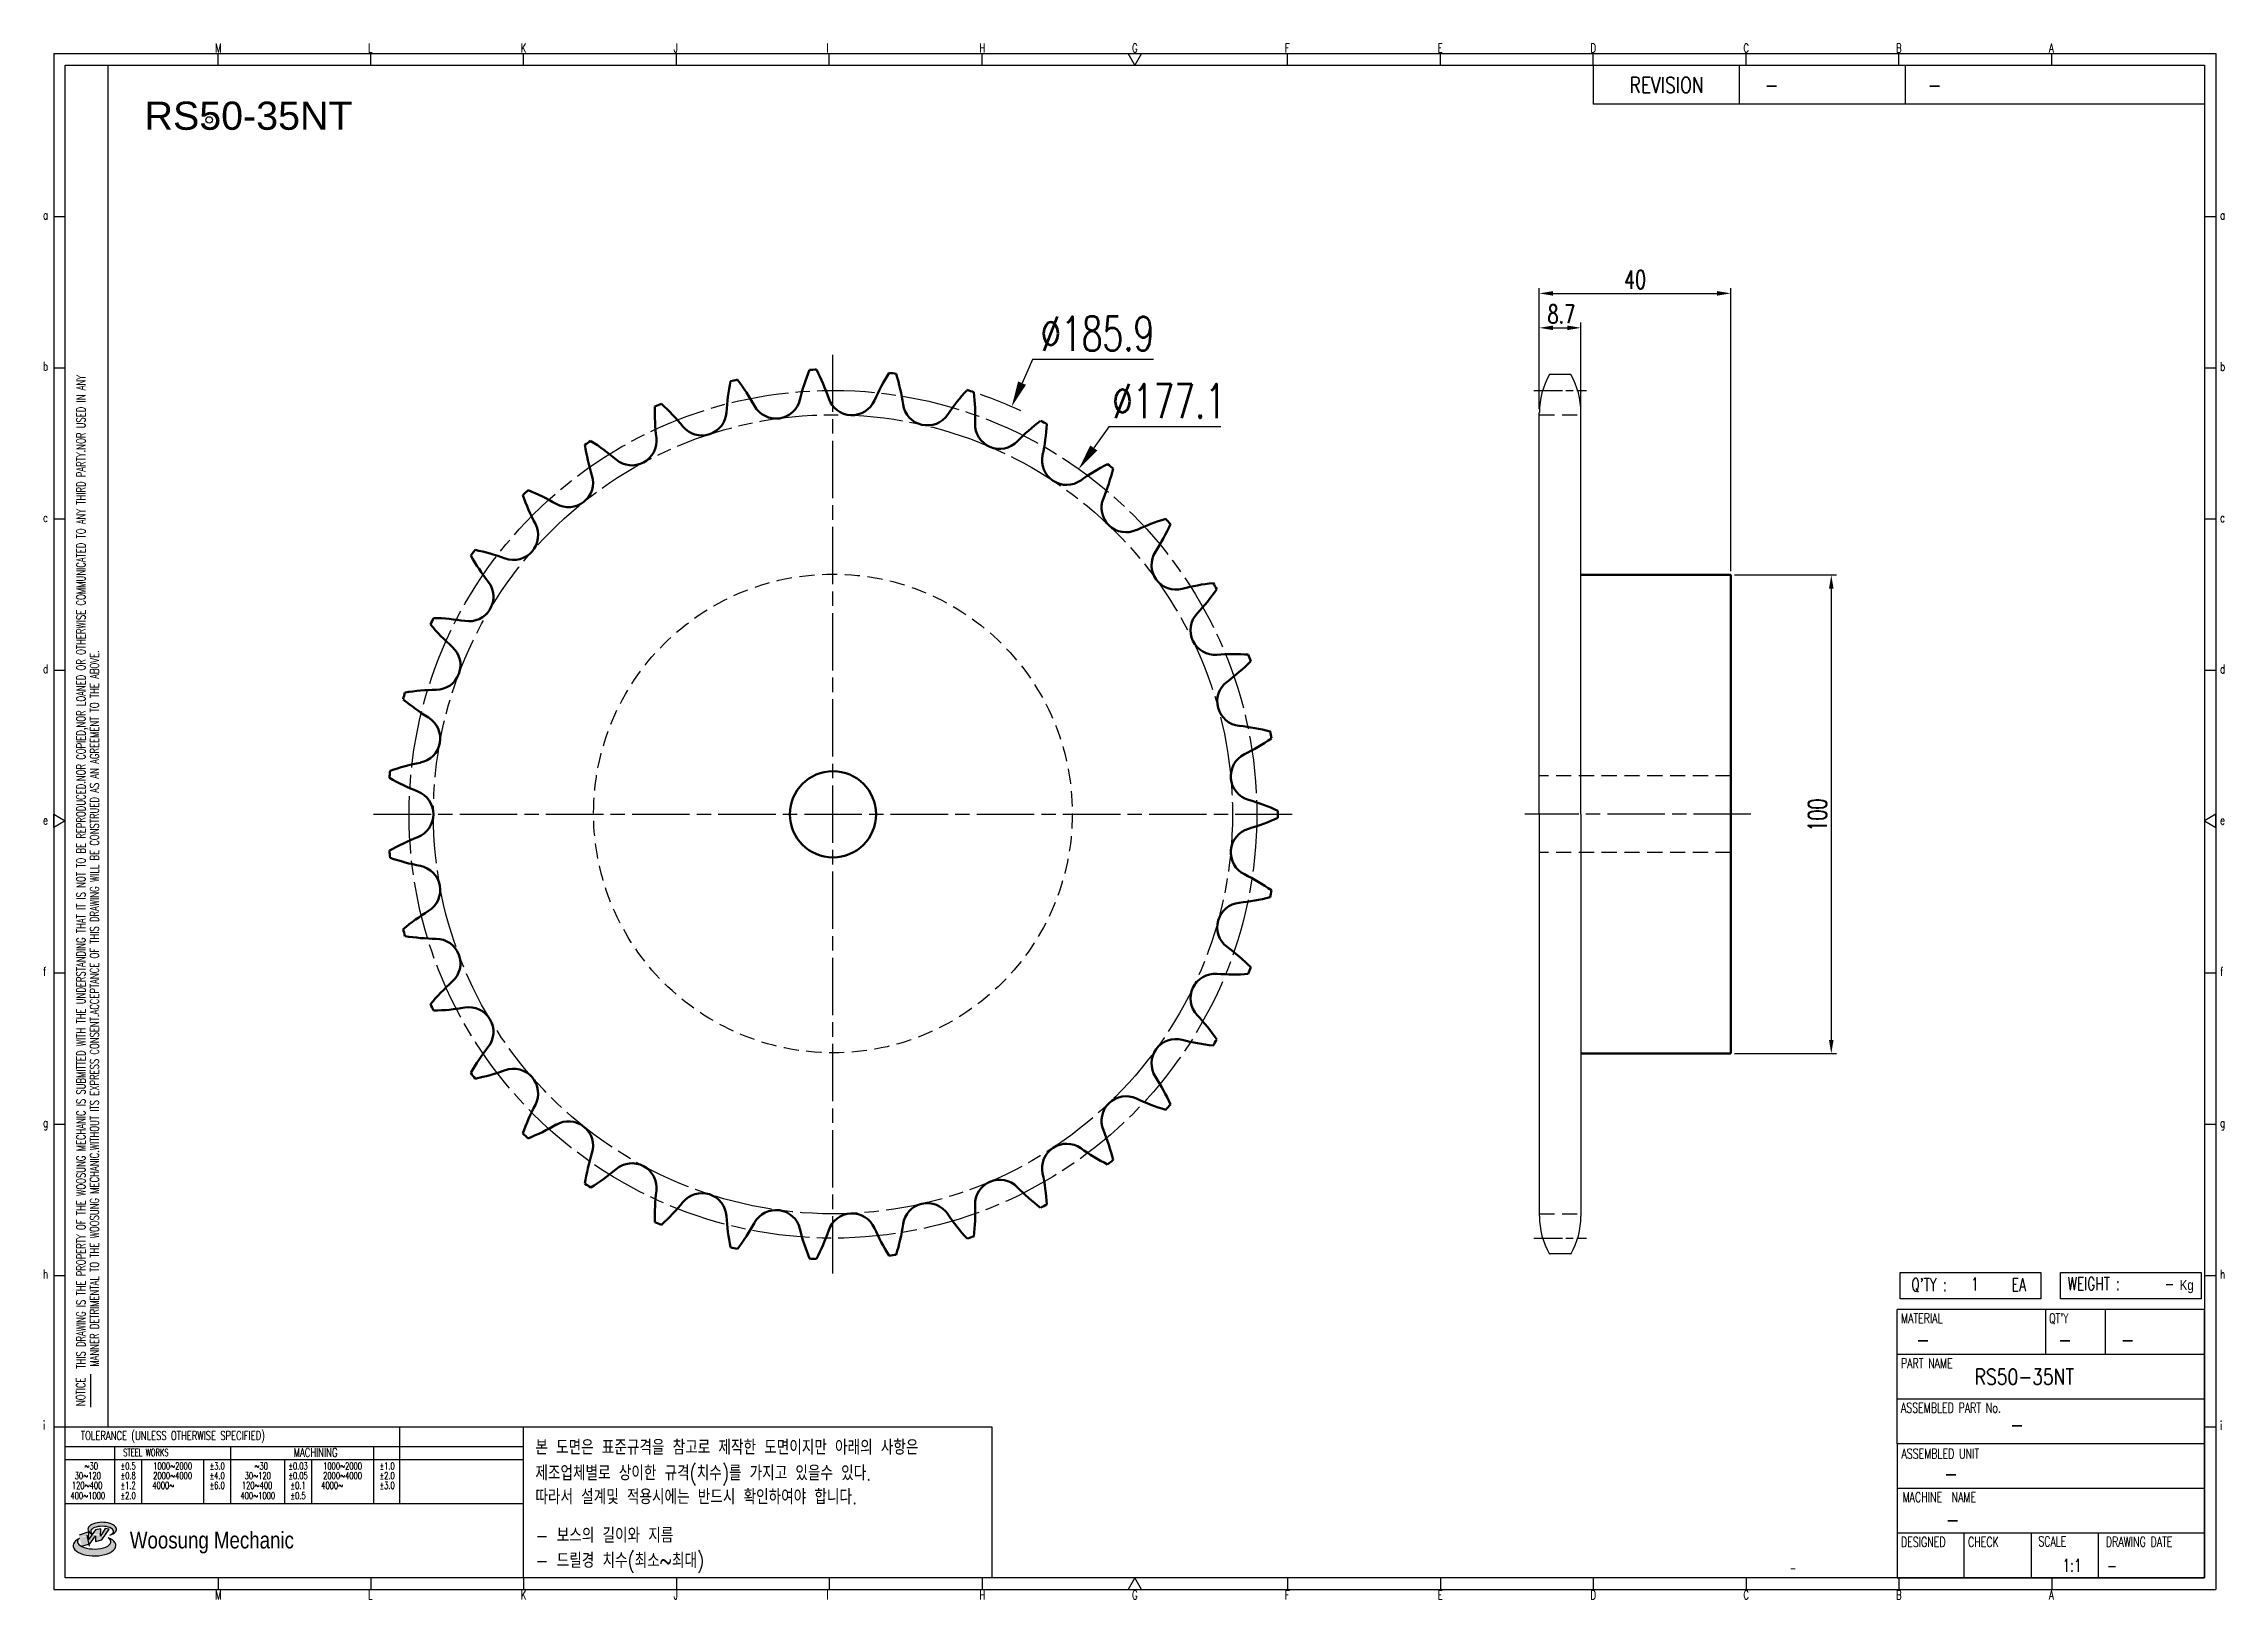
# Model space of a CAD drawing. Header units: millimetres. Extents: x 8307 to 8763, y 4750 to 5075.
import ezdxf
from ezdxf.enums import TextEntityAlignment as Align

# ---------------------------------------------------------------- set-up
doc = ezdxf.new("R2010")
doc.units = ezdxf.units.MM
for name, pattern in [('AM_ISO08W050', [18, 12, -1.5, 3, -1.5]), ('AM_ISO08W050x2', [9, 6, -0.75, 1.5, -0.75]), ('HIDDEN', [9.525, 6.35, -3.175])]:
    doc.linetypes.add(name, pattern=pattern)
for name, color, linetype, lineweight in [('20', 7, 'Continuous', 50), ('22', 30, 'AM_ISO08W050', 25), ('23', 40, 'AM_ISO08W050', 25), ('VIS', 7, 'Continuous', 50)]:
    doc.layers.add(name, color=color, linetype=linetype, lineweight=lineweight)
for name, color, linetype in [('HL', 2, 'HIDDEN'), ('S-DIM', 7, 'Continuous'), ('TITLE', 7, 'Continuous'), ('도면레이아웃', 7, 'Continuous')]:
    doc.layers.add(name, color=color, linetype=linetype)
doc.styles.add('HAN', font='ROMANS.shx', dxfattribs={"width": 0.7, "bigfont": 'whgtxt.shx'})
doc.styles.add('HKD_ST2', font='romans.shx', dxfattribs={"width": 0.7, "height": 4, "bigfont": '@extfont2.shx'})
doc.styles.add('HSG', font='SIMPLEX.shx', dxfattribs={"width": 0.7, "bigfont": 'HSG.shx'})
doc.styles.add('ROMANS', font='romans.shx', dxfattribs={"width": 0.7, "bigfont": 'whgtxt.shx'})
doc.styles.add('SLDTEXTSTYLE4', font='arial.ttf', dxfattribs={"width": 0.8})
doc.styles.get("Standard").update_dxf_attribs({"font": 'arial.ttf'})
doc.dimstyles.new('APP16', dxfattribs={"dimscale": 3, "dimtxt": 2.4, "dimasz": 1.8, "dimexe": 0.7, "dimexo": 0.5, "dimgap": 0.6, "dimtad": 1, "dimtoh": 1, "dimdec": 1, "dimrnd": 0.01, "dimzin": 9, "dimdsep": 46, "dimtxsty": 'HSG', "dimcen": 0, "dimclrd": 1, "dimclre": 1, "dimclrt": 256, "dimazin": 2, "dimtp": 1, "dimtm": 1, "dimtfac": 0.5, "dimtdec": 1, "dimtofl": 0, "dimtmove": 0, "dimatfit": 3, "dimfxl": 0, "dimtvp": 1, "dimtolj": 2, "dimlwd": -1, "dimlwe": -1, "dimarcsym": 0})
doc.dimstyles.new('APP4', dxfattribs={"dimscale": 1.6, "dimtxt": 2.4, "dimasz": 1.8, "dimexe": 0.7, "dimexo": 0.5, "dimgap": 0.6, "dimtad": 1, "dimtoh": 1, "dimdec": 1, "dimrnd": 0.01, "dimzin": 9, "dimdsep": 46, "dimtxsty": 'HSG', "dimcen": 0, "dimclrd": 1, "dimclre": 1, "dimclrt": 256, "dimazin": 2, "dimtp": 1, "dimtm": 1, "dimtfac": 0.5, "dimtdec": 1, "dimtofl": 0, "dimtmove": 0, "dimatfit": 3, "dimfxl": 0, "dimtvp": 1, "dimtolj": 2, "dimlwd": -1, "dimlwe": -1, "dimarcsym": 0})

# ---------------------------------------------------------------- blocks, each defined once
blk = doc.blocks.new('SUYWSHJH')
at = {"layer": '도면레이아웃'}
h = blk.add_hatch(color=10, dxfattribs=at)
h.paths.add_polyline_path([(1.544, 35.177), (1.554, 34.966), (1.779, 35.034), (2.054, 35.422), (1.908, 35.446), (1.728, 35.167), (1.741, 35.439), (1.547, 35.405), (1.292, 35.041), (1.295, 35.33), (0.943, 35.208), (1.03, 34.8), (1.336, 34.885)])
edge = h.paths.add_edge_path()
edge.add_ellipse((1.795, 35.421), major_axis=(-0.53, 0), ratio=0.487785, start_angle=122.36065, end_angle=403.39574)
edge.add_line((1.411, 35.244), (1.419, 35.261))
edge.add_ellipse((1.798, 35.344), major_axis=(-0.423, 0), ratio=0.444396, start_angle=131.58977, end_angle=386.19408, ccw=False)
edge = h.paths.add_edge_path()
edge.add_ellipse((1.512, 34.815), major_axis=(-0.793, 0), ratio=0.480113, start_angle=314.67633, end_angle=590.85213)
edge.add_ellipse((1.501, 34.958), major_axis=(-0.62, 0), ratio=0.43311, start_angle=331.7024, end_angle=574.42495, ccw=False)
for p, q in [((0, 90.118), (80.15, 90.118)), ((0, 90.118), (0, 33.191)), ((6.089, 89.693), (6.089, 90.118)), ((11.753, 89.693), (11.753, 90.118)), ((17.418, 89.693), (17.418, 90.118)), ((23.082, 89.693), (23.082, 90.118)), ((28.746, 89.693), (28.746, 90.118)), ((34.411, 89.693), (34.411, 90.118)), ((45.739, 89.693), (45.739, 90.118)), ((51.404, 89.693), (51.404, 90.118)), ((57.068, 89.693), (57.068, 90.118)), ((62.732, 89.693), (62.732, 90.118)), ((68.397, 89.693), (68.397, 90.118)), ((74.061, 89.693), (74.061, 90.118)), ((80.15, 90.118), (80.15, 33.191)), ((0, 84.085), (0.425, 84.085)), ((79.725, 84.085), (80.15, 84.085)), ((0, 78.478), (0.425, 78.478)), ((79.725, 78.478), (80.15, 78.478)), ((0, 72.87), (0.425, 72.87)), ((79.725, 72.87), (80.15, 72.87)), ((0, 67.262), (0.425, 67.262)), ((79.725, 67.262), (80.15, 67.262)), ((0, 56.047), (0.425, 56.047)), ((79.725, 56.047), (80.15, 56.047)), ((0, 50.439), (0.425, 50.439)), ((79.725, 50.439), (80.15, 50.439)), ((0, 44.832), (0.425, 44.832)), ((79.725, 44.832), (80.15, 44.832)), ((1.377, 39.947), (1.377, 41.174)), ((0, 39.224), (0.425, 39.224)), ((79.725, 39.224), (80.15, 39.224)), ((0, 33.191), (80.15, 33.191)), ((6.089, 33.616), (6.089, 33.191)), ((11.753, 33.616), (11.753, 33.191)), ((17.418, 33.616), (17.418, 33.191)), ((23.082, 33.616), (23.082, 33.191)), ((28.746, 33.616), (28.746, 33.191)), ((34.411, 33.616), (34.411, 33.191)), ((45.739, 33.616), (45.739, 33.191)), ((51.404, 33.616), (51.404, 33.191)), ((57.068, 33.616), (57.068, 33.191)), ((62.732, 33.616), (62.732, 33.191)), ((68.397, 33.616), (68.397, 33.191)), ((74.061, 33.616), (74.061, 33.191))]:
    blk.add_line(p, q)
at = {"color": 2}
for p, q in [((2.017, 39.224), (2.017, 89.693)), ((0.425, 39.224), (17.418, 39.224)), ((12.816, 39.224), (12.816, 36.382)), ((17.418, 33.616), (17.418, 39.224)), ((0.425, 38.487), (17.418, 38.487)), ((0.425, 38.012), (17.418, 38.012)), ((2.257, 38.487), (2.257, 36.382)), ((3.257, 38.012), (3.257, 36.382)), ((5.557, 38.012), (5.557, 36.382)), ((6.557, 38.5), (6.557, 36.382)), ((8.557, 38.012), (8.557, 36.382)), ((9.557, 38.026), (9.557, 36.382)), ((11.857, 38.487), (11.857, 36.382)), ((0.425, 36.382), (17.418, 36.382))]:
    blk.add_line(p, q, dxfattribs=at)
at = {"color": 6, "ltscale": 0.5}
for p, q in [((57.068, 89.693), (57.068, 88.246)), ((62.47, 89.693), (62.47, 88.246)), ((68.635, 89.693), (68.635, 88.246)), ((79.725, 88.246), (57.068, 88.246)), ((68.336, 38.59), (68.336, 43.563)), ((79.725, 43.563), (68.336, 43.563)), ((73.827, 43.563), (73.827, 41.905)), ((76.037, 43.563), (76.037, 41.905)), ((79.725, 38.59), (79.725, 43.563)), ((79.725, 41.905), (68.336, 41.905)), ((79.725, 40.248), (68.336, 40.248)), ((68.336, 38.59), (68.336, 33.616)), ((79.725, 38.59), (68.336, 38.59)), ((79.725, 33.616), (79.725, 38.59)), ((79.725, 36.932), (68.336, 36.932)), ((79.725, 35.274), (68.336, 35.274)), ((70.822, 33.616), (70.822, 35.274)), ((73.309, 33.616), (73.309, 35.274)), ((75.796, 33.616), (75.796, 35.274)), ((68.336, 33.616), (79.725, 33.616))]:
    blk.add_line(p, q, dxfattribs=at)
for points in [[(40.075, 89.693), (39.83, 90.118), (40.32, 90.118)], [(0.425, 89.693), (79.725, 89.693), (79.725, 33.616), (0.425, 33.616)], [(0.425, 61.679), (0, 61.433), (0, 61.924)], [(79.725, 61.679), (80.15, 61.433), (80.15, 61.924)], [(40.075, 33.616), (39.83, 33.191), (40.32, 33.191)]]:
    blk.add_lwpolyline(points, close=True)
at = {"layer": 'TITLE', "color": 20}
for p, q in [((68.449, 43.961), (68.449, 44.936)), ((68.449, 44.936), (73.654, 44.936)), ((73.654, 44.936), (73.654, 43.961)), ((74.39, 43.961), (74.39, 44.936)), ((74.39, 44.936), (79.595, 44.936)), ((79.595, 44.936), (79.595, 43.961)), ((73.654, 43.961), (68.449, 43.961)), ((79.595, 43.961), (74.39, 43.961))]:
    blk.add_line(p, q, dxfattribs=at)
at = {"layer": '도면레이아웃'}
for p, q in [((1.295, 35.33), (0.943, 35.208)), ((1.03, 34.8), (1.336, 34.885)), ((1.224, 35.208), (1.311, 34.8)), ((1.224, 35.208), (1.224, 35.208)), ((1.547, 35.405), (1.292, 35.041)), ((1.292, 35.041), (1.295, 35.33)), ((1.336, 34.885), (1.544, 35.177)), ((1.419, 35.261), (1.411, 35.244)), ((1.544, 35.177), (1.554, 34.966)), ((1.741, 35.439), (1.547, 35.405)), ((1.554, 34.966), (1.779, 35.034)), ((1.908, 35.446), (1.728, 35.167)), ((1.728, 35.167), (1.741, 35.439)), ((1.779, 35.034), (2.054, 35.422)), ((2.054, 35.422), (1.908, 35.446))]:
    blk.add_line(p, q, dxfattribs=at)
for centre, major_axis, ratio, start_param, end_param in [((1.795, 35.421), (-0.53, 0), 0.487785, 2.135596, 7.040584), ((1.512, 34.815), (-0.793, 0), 0.480113, 5.492138, 10.312315), ((1.501, 34.958), (-0.62, 0), 0.43311, 5.789299, 10.025607), ((1.798, 35.344), (-0.423, 0), 0.444396, 2.296675, 6.740358)]:
    blk.add_ellipse(centre, major_axis=major_axis, ratio=ratio, start_param=start_param, end_param=end_param, dxfattribs=at)
at = {"color": 4, "style": 'HKD_ST2', "width": 0.7}
for s, p in [('M', (5.988, 90.164)), ('L', (11.652, 90.164)), ('K', (17.316, 90.164)), ('J', (22.981, 90.164)), ('I', (28.645, 90.164)), ('H', (34.309, 90.164)), ('G', (39.974, 90.164)), ('F', (45.638, 90.164)), ('E', (51.302, 90.164)), ('D', (56.967, 90.164)), ('C', (62.631, 90.164)), ('B', (68.295, 90.164)), ('A', (73.96, 90.164)), ('a', (-0.395, 83.976)), ('a', (80.305, 83.97)), ('b', (-0.395, 78.368)), ('b', (80.305, 78.362)), ('c', (-0.395, 72.76)), ('c', (80.305, 72.754)), ('d', (-0.395, 67.153)), ('d', (80.305, 67.147)), ('e', (-0.395, 61.545)), ('e', (80.305, 61.539)), ('f', (-0.395, 55.937)), ('f', (80.305, 55.931)), ('g', (-0.395, 50.33)), ('g', (80.305, 50.324)), ('h', (-0.395, 44.722)), ('h', (80.305, 44.716)), ('i', (-0.395, 39.114)), ('i', (80.305, 39.108)), ('M', (5.988, 32.824)), ('L', (11.652, 32.824)), ('K', (17.316, 32.824)), ('J', (22.981, 32.824)), ('I', (28.645, 32.824)), ('H', (34.309, 32.824)), ('G', (39.974, 32.824)), ('F', (45.638, 32.824)), ('E', (51.302, 32.824)), ('D', (56.967, 32.824)), ('C', (62.631, 32.824)), ('B', (68.295, 32.824)), ('A', (73.96, 32.824))]:
    blk.add_text(s, height=0.326, dxfattribs=at).set_placement(p)
for s, height, style, width, p in [('REVISION', 0.5806, 'HAN', 0.8, (58.415, 88.664)), ('-', 0.581, 'HAN', 0.8, (63.426, 88.664)), ('-', 0.581, 'HAN', 0.8, (69.468, 88.664)), ("Q'TY : ", 0.4746, 'HKD_ST2', 0.7, (68.857, 44.253)), ('1', 0.475, 'HKD_ST2', 0.7, (71.071, 44.275)), ('EA', 0.4746, 'HKD_ST2', 0.7, (72.578, 44.253)), ('WEIGHT : ', 0.4746, 'HKD_ST2', 0.7, (74.65, 44.286)), ('-', 0.581, 'HAN', 0.8, (69.029, 42.157)), ('-', 0.581, 'HAN', 0.8, (74.289, 42.157)), ('-', 0.581, 'HAN', 0.8, (76.623, 42.157)), ('-', 0.581, 'HAN', 0.8, (72.515, 39.013)), ('-', 0.581, 'HAN', 0.8, (70.067, 37.189)), ('-', 0.581, 'HAN', 0.8, (70.126, 35.48)), ('1:1', 0.4746, 'HKD_ST2', 0.7, (74.458, 33.848)), ('-', 0.475, 'HKD_ST2', 0.7, (76.112, 33.837))]:
    blk.add_text(s, height=height, dxfattribs=dict(style=style, width=width)).set_placement(p)
at = {"color": 6, "style": 'HKD_ST2', "width": 0.7}
for s, p in [(' THIS DRAWING IS THE PROPERTY OF THE WOOSUNG MECHANIC IS SUBMITTED WITH THE UNDERSTANDING THAT IT IS NOT TO BE REPRODUCED.NOR COPIED,NOR LOANED OR OTHERWISE COMMUNICATED TO ANY THIRD PARTY.NOR USED IN ANY', (1.173, 41.217)), ('MANNER DETRIMENTAL TO THE WOOSUNG MECHANIC.WITHOUT ITS EXPRESS CONSENT.ACCEPTANCE OF THIS DRAWING WILL BE CONSTRUED AS AN AGREEMENT TO THE ABOVE.', (1.672, 41.447))]:
    blk.add_text(s, height=0.326266, rotation=90, dxfattribs=at).set_placement(p)
at = {"style": 'HKD_ST2', "width": 0.7}
blk.add_text('-', height=0.475, dxfattribs=at).set_placement((78.613, 44.286), align=Align.RIGHT)
at = {"color": 4, "style": 'HKD_ST2', "width": 0.7}
for s, height, p in [('MATERIAL', 0.3651, (68.474, 43.425)), ("QT'Y", 0.3651, (73.965, 43.425)), ('PART NAME', 0.3651, (68.474, 41.756)), ('ASSEMBLED PART No.', 0.36511, (68.474, 40.109)), ('ASSEMBLED UNIT', 0.36511, (68.49, 38.408)), ('MACHINE  NAME', 0.36511, (68.532, 36.794)), ('DESIGNED', 0.3651, (68.474, 35.136)), ('CHECK', 0.3651, (70.961, 35.136)), ('SCALE', 0.3651, (73.566, 35.153)), ('DRAWING DATE', 0.36511, (76.071, 35.141))]:
    blk.add_text(s, height=height, dxfattribs=at).set_placement(p, align=Align.TOP_LEFT)
at = {"style": 'HKD_ST2', "width": 0.7}
blk.add_text('NOTICE', height=0.3263, rotation=90, dxfattribs=at).set_placement((1.163, 39.988))
for s, height, style, width, p in [('TOLERANCE (UNLESS OTHERWISE SPECIFIED)', 0.32627, 'HKD_ST2', 0.7, (4.417, 38.896)), ('-', 0.326, 'ROMANS', 0.65, (64.469, 33.975))]:
    blk.add_text(s, height=height, dxfattribs=dict(style=style, width=width)).set_placement(p, align=Align.MIDDLE_CENTER)
at = {"color": 4, "style": 'HKD_ST2', "width": 0.7}
for s, height, p in [('STEEL WORKS', 0.26101, (3.416, 38.268)), ('MACHINING', 0.3263, (9.707, 38.27)), ('%%P0.5', 0.261, (2.757, 37.762)), ('%%P0.8', 0.261, (2.757, 37.411)), ('%%P3.0', 0.261, (6.057, 37.762)), ('%%P4.0', 0.261, (6.057, 37.411)), ('%%P0.03', 0.261, (9.057, 37.762)), ('%%P0.05', 0.261, (9.057, 37.411)), ('%%P1.0', 0.261, (12.357, 37.762)), ('%%P2.0', 0.261, (12.357, 37.411)), ('%%P1.2', 0.261, (2.757, 37.045)), ('%%P2.0', 0.261, (2.757, 36.67)), ('%%P6.0', 0.261, (6.057, 37.045)), ('%%P0.1', 0.261, (9.057, 37.045)), ('%%P0.5', 0.261, (9.057, 36.67)), ('%%P3.0', 0.261, (12.357, 37.045))]:
    blk.add_text(s, height=height, dxfattribs=at).set_placement(p, align=Align.MIDDLE)
for s, height, p in [('30%%126120', 0.261, (1.263, 37.411)), ('%%12630', 0.261, (1.389, 37.762)), ('2000%%1264000', 0.26101, (4.407, 37.411)), ('1000%%1262000', 0.26101, (4.407, 37.762)), ('30%%126120', 0.261, (7.563, 37.411)), ('%%12630', 0.261, (7.689, 37.762)), ('2000%%1264000', 0.26101, (10.707, 37.411)), ('1000%%1262000', 0.26101, (10.707, 37.762)), ('400%%1261000', 0.26101, (1.263, 36.67)), ('120%%126400', 0.26101, (1.237, 37.045)), ('4000%%126', 0.261, (4.061, 37.045)), ('400%%1261000', 0.26101, (7.563, 36.67)), ('120%%126400', 0.26101, (7.537, 37.045)), ('4000%%126', 0.261, (10.321, 37.045))]:
    blk.add_text(s, height=height, dxfattribs=at).set_placement(p, align=Align.MIDDLE_CENTER)
at = {"color": 1, "style": 'SLDTEXTSTYLE4', "width": 0.8}
blk.add_text('Woosung Mechanic', height=0.61957, dxfattribs=at).set_placement((2.822, 34.711))
at = {"layer": 'TITLE', "width": 0.8}
blk.add_text('Kg', height=0.3789, dxfattribs=at).set_placement((78.807, 44.286))
blk = doc.blocks.new('*D273')
at = {"layer": 'Defpoints', "color": 0, "transparency": 16777216}
for p in [(8509.56, 4998.83), (8434.9, 4828.57)]:
    blk.add_point(p, dxfattribs=at)
at = {"layer": 'S-DIM', "color": 1, "transparency": 16777216}
for p, q in [((8513.9, 5008.72), (8511.73, 5003.77)), ((8539.22, 5008.72), (8513.9, 5008.72))]:
    blk.add_line(p, q, dxfattribs=at)
blk.add_arc((8472.23, 4913.7), 92.96, 65.0271, 70.6169, dxfattribs=at)
blk.add_solid([(8510.91, 5004.13), (8512.55, 5003.41), (8509.56, 4998.83)], dxfattribs=at)
at = {"layer": 'S-DIM', "transparency": 16777216, "insert": (8527.46, 5014.12), "char_height": 7.2, "attachment_point": 5, "style": 'HSG'}
blk.add_mtext('\\A2;∅185.9', dxfattribs=at)
blk = doc.blocks.new('*D274')
at = {"layer": 'Defpoints', "color": 0, "transparency": 16777216}
for p in [(8523.58, 4985.83), (8420.87, 4841.56)]:
    blk.add_point(p, dxfattribs=at)
at = {"layer": 'S-DIM', "color": 1, "transparency": 16777216}
for p, q in [((8529.85, 4994.63), (8526.72, 4990.23)), ((8553.25, 4994.63), (8529.85, 4994.63))]:
    blk.add_line(p, q, dxfattribs=at)
blk.add_solid([(8525.98, 4990.75), (8527.45, 4989.71), (8523.58, 4985.83)], dxfattribs=at)
at = {"layer": 'S-DIM', "transparency": 16777216, "insert": (8542.45, 5000.03), "char_height": 7.2, "attachment_point": 5, "style": 'HSG'}
blk.add_mtext('\\A2;∅177.1', dxfattribs=at)
blk = doc.blocks.new('*D277')
at = {"layer": 'Defpoints', "color": 0, "transparency": 16777216}
for p in [(8628.5, 5015.32), (8619.8, 4997.62), (8628.5, 4997.62)]:
    blk.add_point(p, dxfattribs=at)
at = {"layer": 'S-DIM', "color": 1, "transparency": 16777216}
for p, q in [((8619.8, 4998.42), (8619.8, 5016.44)), ((8628.5, 4998.42), (8628.5, 5016.44)), ((8622.68, 5015.32), (8625.62, 5015.32))]:
    blk.add_line(p, q, dxfattribs=at)
for points in [[(8622.68, 5015.8), (8622.68, 5014.84), (8619.8, 5015.32)], [(8625.62, 5015.8), (8625.62, 5014.84), (8628.5, 5015.32)]]:
    blk.add_solid(points, dxfattribs=at)
at = {"layer": 'S-DIM', "transparency": 16777216, "insert": (8624.41, 5018.2), "char_height": 3.84, "attachment_point": 5, "style": 'HSG'}
blk.add_mtext('\\A2;8.7', dxfattribs=at)
blk = doc.blocks.new('*D278')
at = {"layer": 'Defpoints', "color": 0, "transparency": 16777216}
for p in [(8659.8, 5022.52), (8619.8, 4997.62), (8659.8, 4963.7)]:
    blk.add_point(p, dxfattribs=at)
at = {"layer": 'S-DIM', "color": 1, "transparency": 16777216}
for p, q in [((8619.8, 4998.42), (8619.8, 5023.64)), ((8622.68, 5022.52), (8656.92, 5022.52)), ((8659.8, 4964.5), (8659.8, 5023.64))]:
    blk.add_line(p, q, dxfattribs=at)
for points in [[(8622.68, 5023), (8622.68, 5022.04), (8619.8, 5022.52)], [(8656.92, 5023), (8656.92, 5022.04), (8659.8, 5022.52)]]:
    blk.add_solid(points, dxfattribs=at)
at = {"layer": 'S-DIM', "transparency": 16777216, "insert": (8639.8, 5025.4), "char_height": 3.84, "attachment_point": 5, "style": 'HSG'}
blk.add_mtext('\\A2;40', dxfattribs=at)
blk = doc.blocks.new('*D279')
at = {"layer": 'Defpoints', "color": 0, "transparency": 16777216}
for p in [(8659.8, 4963.7), (8659.8, 4863.7), (8680.79, 4863.7)]:
    blk.add_point(p, dxfattribs=at)
at = {"layer": 'S-DIM', "color": 1, "transparency": 16777216}
for p, q in [((8660.6, 4963.7), (8681.91, 4963.7)), ((8680.79, 4960.82), (8680.79, 4866.58)), ((8660.6, 4863.7), (8681.91, 4863.7))]:
    blk.add_line(p, q, dxfattribs=at)
for points in [[(8680.31, 4960.82), (8681.27, 4960.82), (8680.79, 4963.7)], [(8680.31, 4866.58), (8681.27, 4866.58), (8680.79, 4863.7)]]:
    blk.add_solid(points, dxfattribs=at)
at = {"layer": 'S-DIM', "transparency": 16777216, "insert": (8677.91, 4913.53), "char_height": 3.84, "attachment_point": 5, "rotation": 90, "style": 'HSG'}
blk.add_mtext('\\A2;100', dxfattribs=at)

msp = doc.modelspace()

# ---------------------------------------------------------------- linework, layer by layer
for p, q in [((8626.37, 5005.55), (8621.93, 5005.55)), ((8619.8, 4913.7), (8619.8, 4997.62)), ((8628.5, 4913.7), (8628.5, 4997.62)), ((8619.8, 4913.7), (8619.8, 4829.77)), ((8628.5, 4913.7), (8628.5, 4829.77)), ((8626.37, 4821.84), (8621.93, 4821.84))]:
    msp.add_line(p, q)
at = {"color": 4}
msp.add_lwpolyline([(8407.61, 4785.76), (8505.45, 4785.76), (8505.45, 4754.16), (8407.61, 4754.16)], close=True, dxfattribs=at)
msp.add_circle((8341.93, 5058.74), 0.681)
for centre, start, end in [((8635.68, 4997.62), 150, 180), ((8612.63, 4997.62), 0, 30), ((8635.68, 4829.77), 180, 210), ((8612.63, 4829.77), 330, 0)]:
    msp.add_arc(centre, 15.87, start, end)
at = {"layer": '20'}
for centre, radius, start, end in [((8495.01, 4995.08), 45.11, 168.3981, 176.7143), ((8472.23, 4913.7), 92.96, 102.3986, 103.3156), ((8416.39, 4977.14), 45.11, 29, 37.3162), ((8509.18, 4989.7), 45.11, 158.1124, 166.4286), ((8472.23, 4913.7), 92.96, 92.1129, 93.0299), ((8428.62, 4986.09), 45.11, 18.7143, 27.0305), ((8522.15, 4981.89), 45.11, 147.8266, 156.1429), ((8472.23, 4913.7), 92.96, 81.8272, 82.7442), ((8442.25, 4992.71), 45.11, 8.4286, 16.7448), ((8480.11, 4997.84), 45.11, 178.6838, 187), ((8472.23, 4913.7), 92.96, 112.6844, 113.6014), ((8405.96, 4966.15), 45.11, 39.2857, 47.6019), ((8460.34, 5001.49), 5.13, 209, 346.4286), ((8476.2, 5002.21), 5.13, 198.7143, 336.1429), ((8491.95, 5000.07), 5.13, 188.4286, 325.8571), ((8533.53, 4971.88), 45.11, 137.5409, 145.8571), ((8472.23, 4913.7), 92.96, 71.5415, 72.4585), ((8456.84, 4996.79), 45.11, 358.1429, 6.4591), ((8444.85, 4997.96), 5.13, 219.2857, 356.7143), ((8507.05, 4995.17), 5.13, 178.1429, 315.5714), ((8542.93, 4960), 45.11, 127.2552, 135.5714), ((8472.23, 4913.7), 92.96, 61.2558, 62.1728), ((8471.92, 4998.21), 45.11, 347.8571, 356.1734), ((8472.23, 4913.7), 92.96, 122.9701, 123.8871), ((8464.96, 4997.89), 45.11, 188.9695, 197.2857), ((8397.66, 4953.47), 45.11, 49.5714, 57.8876), ((8430.24, 4991.72), 5.13, 229.5714, 7), ((8521.04, 4987.64), 5.13, 167.8571, 305.2857), ((8416.99, 4982.97), 5.13, 239.8571, 17.2857), ((8550.06, 4946.63), 45.11, 116.9695, 125.2857), ((8487.02, 4996.9), 45.11, 337.5714, 345.8876), ((8472.23, 4913.7), 92.96, 50.9701, 51.8871), ((8472.23, 4913.7), 92.96, 133.2558, 134.1728), ((8450.04, 4995.24), 45.11, 199.2552, 207.5714), ((8391.76, 4939.52), 45.11, 59.8571, 68.1734), ((8533.46, 4977.74), 5.13, 157.5714, 295), ((8554.69, 4932.2), 45.11, 106.6838, 115), ((8472.23, 4913.7), 92.96, 40.6844, 41.6014), ((8405.51, 4971.99), 5.13, 250.1429, 27.5714), ((8501.64, 4992.93), 45.11, 327.2857, 335.6019), ((8472.23, 4913.7), 92.96, 143.5415, 144.4585), ((8435.84, 4989.97), 45.11, 209.5409, 217.8571), ((8388.44, 4924.73), 45.11, 70.1429, 78.4591), ((8543.91, 4965.77), 5.13, 147.2857, 284.7143), ((8396.17, 4959.14), 5.13, 260.4286, 37.8571), ((8556.67, 4917.18), 45.11, 96.3981, 104.7143), ((8472.23, 4913.7), 92.96, 30.3986, 31.3156), ((8515.31, 4986.4), 45.11, 317, 325.3162), ((8472.23, 4913.7), 92.96, 153.8272, 154.7442), ((8422.8, 4982.25), 45.11, 219.8266, 228.1429), ((8387.82, 4909.6), 45.11, 80.4286, 88.7448), ((8552.06, 4952.14), 5.13, 137, 274.4286), ((8389.28, 4944.83), 5.13, 270.7143, 48.1429), ((8555.94, 4902.05), 45.11, 86.1124, 94.4286), ((8527.6, 4977.54), 45.11, 306.7143, 315.0305), ((8472.23, 4913.7), 92.96, 20.1129, 21.0299), ((8472.23, 4913.7), 92.96, 164.1129, 165.0299), ((8389.91, 4894.59), 45.11, 90.7143, 99.0305), ((8557.64, 4937.27), 5.13, 126.7143, 264.1429), ((8411.36, 4972.32), 45.11, 230.1124, 238.4286), ((8385.05, 4929.52), 5.13, 281, 58.4286), ((8552.51, 4887.29), 45.11, 75.8266, 84.1429), ((8538.11, 4966.63), 45.11, 296.4286, 304.7448), ((8472.23, 4913.7), 92.96, 9.8272, 10.7442), ((8560.47, 4921.64), 5.13, 116.4286, 253.8571), ((8472.23, 4913.7), 92.96, 174.3986, 175.3156), ((8401.87, 4960.51), 45.11, 240.3981, 248.7143), ((8394.64, 4880.2), 45.11, 101, 109.3162), ((8383.63, 4913.7), 5.13, 291.2857, 68.7143), ((8546.5, 4873.38), 45.11, 65.5409, 73.8571), ((8546.5, 4954.01), 45.11, 286.1429, 294.4591), ((8472.23, 4913.7), 92.96, 359.5415, 0.4585), ((8401.87, 4866.88), 45.11, 111.2857, 119.6019), ((8560.47, 4905.75), 5.13, 106.1429, 243.5714), ((8472.23, 4913.7), 92.96, 184.6844, 185.6014), ((8394.64, 4947.19), 45.11, 250.6838, 259), ((8385.05, 4897.88), 5.13, 301.5714, 79), ((8538.11, 4860.76), 45.11, 55.2552, 63.5714), ((8472.23, 4913.7), 92.96, 349.2558, 350.1728), ((8411.36, 4855.07), 45.11, 121.5714, 129.8876), ((8557.64, 4890.12), 5.13, 95.8571, 233.2857), ((8552.51, 4940.1), 45.11, 275.8571, 284.1734), ((8472.23, 4913.7), 92.96, 194.9701, 195.8871), ((8389.91, 4932.8), 45.11, 260.9695, 269.2857), ((8389.28, 4882.56), 5.13, 311.8571, 89.2857), ((8527.6, 4849.85), 45.11, 44.9695, 53.2857), ((8552.06, 4875.25), 5.13, 85.5714, 223), ((8555.94, 4925.34), 45.11, 265.5714, 273.8876), ((8472.23, 4913.7), 92.96, 338.9701, 339.8871), ((8422.8, 4845.14), 45.11, 131.8571, 140.1734), ((8472.23, 4913.7), 92.96, 205.2558, 206.1728), ((8387.82, 4917.79), 45.11, 271.2552, 279.5714), ((8396.17, 4868.25), 5.13, 322.1429, 99.5714), ((8515.31, 4840.99), 45.11, 34.6838, 43), ((8543.91, 4861.62), 5.13, 75.2857, 212.7143), ((8556.67, 4910.21), 45.11, 255.2857, 263.6019), ((8472.23, 4913.7), 92.96, 328.6844, 329.6014), ((8435.84, 4837.42), 45.11, 142.1429, 150.4591), ((8472.23, 4913.7), 92.96, 215.5415, 216.4585), ((8388.44, 4902.66), 45.11, 281.5409, 289.8571), ((8405.51, 4855.4), 5.13, 332.4286, 109.8571), ((8501.64, 4834.46), 45.11, 24.3981, 32.7143), ((8450.04, 4832.15), 45.11, 152.4286, 160.7448), ((8533.46, 4849.66), 5.13, 65, 202.4286), ((8554.69, 4895.19), 45.11, 245, 253.3162), ((8472.23, 4913.7), 92.96, 318.3986, 319.3156), ((8391.76, 4887.87), 45.11, 291.8266, 300.1429), ((8416.99, 4844.42), 5.13, 342.7143, 120.1429), ((8487.02, 4830.49), 45.11, 14.1124, 22.4286), ((8472.23, 4913.7), 92.96, 225.8272, 226.7442), ((8521.04, 4839.75), 5.13, 54.7143, 192.1429), ((8550.06, 4880.76), 45.11, 234.7143, 243.0305), ((8464.96, 4829.5), 45.11, 162.7143, 171.0305), ((8397.66, 4873.92), 45.11, 302.1124, 310.4286), ((8430.24, 4835.67), 5.13, 353, 130.4286), ((8471.92, 4829.18), 45.11, 3.8266, 12.1429), ((8472.23, 4913.7), 92.96, 308.1129, 309.0299), ((8472.23, 4913.7), 92.96, 236.1129, 237.0299), ((8480.11, 4829.55), 45.11, 173, 181.3162), ((8444.85, 4829.43), 5.13, 3.2857, 140.7143), ((8507.05, 4832.23), 5.13, 44.4286, 181.8571), ((8542.93, 4867.39), 45.11, 224.4286, 232.7448), ((8405.96, 4861.24), 45.11, 312.3981, 320.7143), ((8495.01, 4832.31), 45.11, 183.2857, 191.6019), ((8460.34, 4825.9), 5.13, 13.5714, 151), ((8476.2, 4825.18), 5.13, 23.8571, 161.2857), ((8491.95, 4827.32), 5.13, 34.1429, 171.5714), ((8533.53, 4855.51), 45.11, 214.1429, 222.4591), ((8456.84, 4830.6), 45.11, 353.5409, 1.8571), ((8472.23, 4913.7), 92.96, 297.8272, 298.7442), ((8472.23, 4913.7), 92.96, 246.3986, 247.3156), ((8416.39, 4850.25), 45.11, 322.6838, 331), ((8509.18, 4837.69), 45.11, 193.5714, 201.8876), ((8428.62, 4841.3), 45.11, 332.9695, 341.2857), ((8522.15, 4845.5), 45.11, 203.8571, 212.1734), ((8442.25, 4834.68), 45.11, 343.2552, 351.5714), ((8472.23, 4913.7), 92.96, 287.5415, 288.4585), ((8472.23, 4913.7), 92.96, 256.6844, 257.6014), ((8472.23, 4913.7), 92.96, 266.9701, 267.8871), ((8472.23, 4913.7), 92.96, 277.2558, 278.1728)]:
    msp.add_arc(centre, radius, start, end, dxfattribs=at)
at = {"layer": '22', "linetype": 'AM_ISO08W050x2'}
for p, q in [((8618.62, 5002.24), (8629.68, 5002.24)), ((8618.62, 4825.15), (8629.68, 4825.15))]:
    msp.add_line(p, q, dxfattribs=at)
at = {"layer": '23', "color": 4, "linetype": 'AM_ISO08W050x2', "ltscale": 2}
for p, q in [((8472.23, 4817.74), (8472.23, 5009.65)), ((8376.27, 4913.7), (8568.19, 4913.7)), ((8664.02, 4913.7), (8616.77, 4913.7))]:
    msp.add_line(p, q, dxfattribs=at)
for radius in [88.55, 83.47]:
    msp.add_circle((8472.23, 4913.7), radius, dxfattribs=at)
at = {"layer": 'HL', "ltscale": 0.5}
for p, q in [((8619.8, 4997.16), (8628.5, 4997.16)), ((8659.8, 4921.7), (8619.8, 4921.7)), ((8659.8, 4905.7), (8619.8, 4905.7)), ((8619.8, 4830.23), (8628.5, 4830.23))]:
    msp.add_line(p, q, dxfattribs=at)
msp.add_circle((8472.23, 4913.87), 50, dxfattribs=at)
at = {"layer": 'VIS'}
for p, q in [((8659.8, 4963.7), (8628.5, 4963.7)), ((8659.8, 4963.7), (8659.8, 4863.7)), ((8659.8, 4863.7), (8628.5, 4863.7))]:
    msp.add_line(p, q, dxfattribs=at)
msp.add_circle((8472.23, 4913.7), 9, dxfattribs=at)

# ---------------------------------------------------------------- block references
at = {"xscale": 5.635920414095341, "yscale": 5.635920414095341, "zscale": 5.635920414095341}
msp.add_blockref('SUYWSHJH', (8309.44, 4564.7), dxfattribs=at)

# ---------------------------------------------------------------- texts
at = {"color": 2}
msp.add_text('RS50-35NT', height=5.889, dxfattribs=at).set_placement((8328.42, 5056.69))
at = {"style": 'HAN', "width": 0.8}
msp.add_text('RS50-35NT', height=3.272, dxfattribs=at).set_placement((8710.76, 4794.56))
at = {"color": 4, "style": 'HAN', "width": 0.8}
for s, p in [('본 도면은 표준규격을 참고로 제작한 도면이지만 아래의 사항은', (8410.06, 4779.91)), ('제조업체별로 상이한 규격(치수)를 가지고 있을수 있다.', (8410.06, 4774.54)), ('따라서 설계및 적용시에는 반드시 확인하여야 합니다.', (8410.06, 4769.56)), ('- 보스의 길이와 지름', (8410.06, 4761.53)), ('- 드릴경 치수(최소~최대)', (8410.06, 4756.26))]:
    msp.add_text(s, height=3.0962, dxfattribs=at).set_placement(p)

# ---------------------------------------------------------------- dimensions: what is measured, and where the dimension line sits
at = {"layer": 'S-DIM', "color": 3}
dim = msp.add_linear_dim(base=(8659.8, 5022.52), p1=(8619.8, 4997.62), p2=(8659.8, 4963.7), dimstyle='APP4', dxfattribs=at)
dim.commit()
dim.dimension.update_dxf_attribs({"geometry": '*D278', "text_midpoint": (8639.8, 5025.4)})
dim = msp.add_linear_dim(base=(8628.5, 5015.32), p1=(8619.8, 4997.62), p2=(8628.5, 4997.62), dimstyle='APP4', dxfattribs=at)
dim.commit()
dim.dimension.update_dxf_attribs({"geometry": '*D277', "text_midpoint": (8624.41, 5015.32), "dimtype": 160})
for p1, p2, picture, middle in [((8434.9, 4828.57), (8509.56, 4998.83), '*D273', (8527.46, 5014.12)), ((8420.87, 4841.56), (8523.58, 4985.83), '*D274', (8542.45, 5000.03))]:
    dim = msp.add_diameter_dim_2p(p1=p1, p2=p2, dimstyle='APP16', dxfattribs=at)
    dim.commit()
    dim.dimension.update_dxf_attribs({"geometry": picture, "text_midpoint": middle})
dim = msp.add_linear_dim(base=(8680.79, 4863.7), p1=(8659.8, 4963.7), p2=(8659.8, 4863.7), angle=90, dimstyle='APP4', dxfattribs=at)
dim.commit()
dim.dimension.update_dxf_attribs({"geometry": '*D279', "text_midpoint": (8680.79, 4913.53), "dimtype": 160})

doc.saveas('drawing.dxf')
